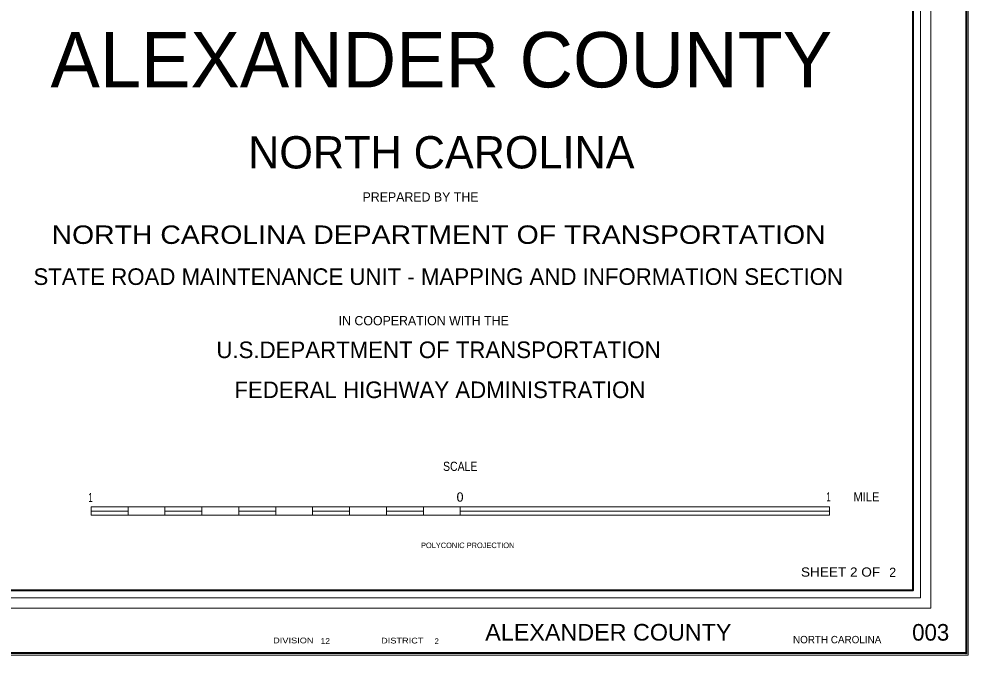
# Model space of a CAD drawing. Extents: x 348223 to 445131, y 206605 to 330473.
# Drawn here: x 428579 to 445131, y 274076 to 285171 of the extents above; entities that cross this region are included whole.
import ezdxf
from ezdxf.enums import TextEntityAlignment as Align

# ---------------------------------------------------------------- set-up
doc = ezdxf.new("R2010")
doc.units = 0
doc.header["$LTSCALE"] = 52
doc.header["$PDMODE"] = 32
doc.header["$PDSIZE"] = 26
doc.layers.add('1', color=7, linetype='Continuous', lineweight=25)
doc.layers.add('20', color=7, linetype='Continuous', lineweight=40)
doc.layers.add('12', color=7, linetype='Continuous')

msp = doc.modelspace()

# ---------------------------------------------------------------- linework, layer by layer
at = {"layer": '1', "lineweight": 13}
msp.add_lwpolyline([(445130.51, 274075.64), (348499.87, 274075.64), (348499.87, 330472.69), (445130.51, 330472.69)], close=True, dxfattribs=at)
at = {"layer": '1'}
msp.add_point((445095.51, 274110.65), dxfattribs=at)
at = {"layer": '20', "lineweight": 13}
for p, q in [((429837.68, 276512.48), (429837.68, 276662.23)), ((429837.68, 276662.23), (436275.06, 276662.23)), ((429837.68, 276587.35), (430481.42, 276587.35)), ((430481.42, 276512.48), (430481.42, 276662.23)), ((431125.16, 276512.48), (431125.16, 276662.23)), ((431125.16, 276587.35), (431768.9, 276587.35)), ((431768.9, 276512.48), (431768.9, 276662.23)), ((432412.63, 276512.48), (432412.63, 276662.23)), ((432412.63, 276587.35), (433056.37, 276587.35)), ((433056.37, 276512.48), (433056.37, 276662.23)), ((433700.11, 276512.48), (433700.11, 276662.23)), ((433700.11, 276587.35), (434343.85, 276587.35)), ((434343.85, 276512.48), (434343.85, 276662.23)), ((434987.58, 276512.48), (434987.58, 276662.23)), ((434987.58, 276587.35), (435631.32, 276587.35)), ((435631.32, 276512.48), (435631.32, 276662.23)), ((436275.06, 276587.35), (442712.44, 276587.35)), ((429837.68, 276512.48), (436275.06, 276512.48))]:
    msp.add_line(p, q, dxfattribs=at)
at = {"layer": '20'}
for points in [[(348534.87, 330437.68), (445095.51, 330437.68), (445095.51, 274110.65), (348534.87, 274110.65)], [(351722.72, 329328.72), (444170, 329328.72), (444170, 275202.36), (351722.72, 275202.36)]]:
    msp.add_lwpolyline(points, close=True, dxfattribs=at)
at = {"layer": '20', "lineweight": 13}
msp.add_lwpolyline([(351413.53, 329654.19), (351413.53, 274893.08), (351592.09, 275071.75), (351592.09, 329459.36), (444300.61, 329459.36), (444300.61, 275071.75), (351592.09, 275071.75), (351413.53, 274893.08), (444479.19, 274893.08), (444479.19, 329654.19)], close=True, dxfattribs=at)
for points in [[(436275.06, 276512.48), (442712.44, 276512.48), (442712.44, 276662.23)], [(436275.06, 276512.48), (436275.06, 276662.23), (442712.44, 276662.23)]]:
    msp.add_lwpolyline(points, dxfattribs=at)

# ---------------------------------------------------------------- texts
at = {"layer": '12'}
msp.add_text('   ALEXANDER COUNTY   ', height=965.6, dxfattribs=at).set_placement((435944.97, 283977.65), align=Align.CENTER)
for s, height, rotation, p in [('NORTH CAROLINA', 563.3, 0.007, (435945, 282563.88)), ('PREPARED BY THE', 161, 0.006, (435582.21, 281986.09)), ('STATE ROAD MAINTENANCE UNIT - MAPPING AND INFORMATION SECTION', 289.7, 0.002, (435891.13, 280531.67)), ('IN COOPERATION WITH THE', 161, 0.007, (435637.89, 279828.33)), ('U.S.DEPARTMENT OF TRANSPORTATION', 289.7, 0.006, (435895.91, 279255.33)), ('FEDERAL HIGHWAY ADMINISTRATION', 289.7, 0.006, (435919.61, 278557.46))]:
    msp.add_text(s, height=height, rotation=rotation, dxfattribs=at).set_placement(p, align=Align.CENTER)
at = {"layer": '12', "width": 1.15}
msp.add_text('NORTH CAROLINA DEPARTMENT OF TRANSPORTATION', height=321.8, rotation=0.007, dxfattribs=at).set_placement((435897.41, 281247.8), align=Align.CENTER)
at = {"layer": '20'}
for s, height, width, p in [('SCALE', 161, 0.85, (436274.85, 277287.19)), ('1', 161, 0.5, (442696.85, 276753.81)), ('MILE', 161, 0.9, (443359.23, 276753.99)), ('1', 161, 0.5, (429826.2, 276742.86)), ('SHEET 2 OF', 160.9, 1.1, (442907.87, 275442.66)), ('ALEXANDER COUNTY   ', 289.7, 1.05, (439027.33, 274327.94)), ('DIVISION', 100, 1.2, (433363.84, 274279.6)), ('DISTRICT', 100, 1.2, (435264.21, 274277.3))]:
    msp.add_text(s, height=height, dxfattribs=dict(at, width=width)).set_placement(p, align=Align.CENTER)
for s, height, p in [('0', 161, (436271.17, 276751.16)), ('2  ', 160.9, (443875.98, 275438.75)), ('003', 289.7, (444479.64, 274326.6))]:
    msp.add_text(s, height=height, dxfattribs=at).set_placement(p, align=Align.CENTER)
msp.add_text('POLYCONIC PROJECTION', height=96.56, rotation=0.001, dxfattribs=at).set_placement((436405.02, 275940.84), align=Align.CENTER)
at = {"layer": '20', "width": 1.1}
msp.add_text('12', height=100, dxfattribs=at).set_placement((433839.57, 274270.35))
at = {"layer": '20'}
for s, height, p in [(' 2', 100, (435789.29, 274266.9)), ('NORTH CAROLINA', 128.7, (442078.28, 274280.49))]:
    msp.add_text(s, height=height, dxfattribs=at).set_placement(p)

doc.saveas('drawing.dxf')
